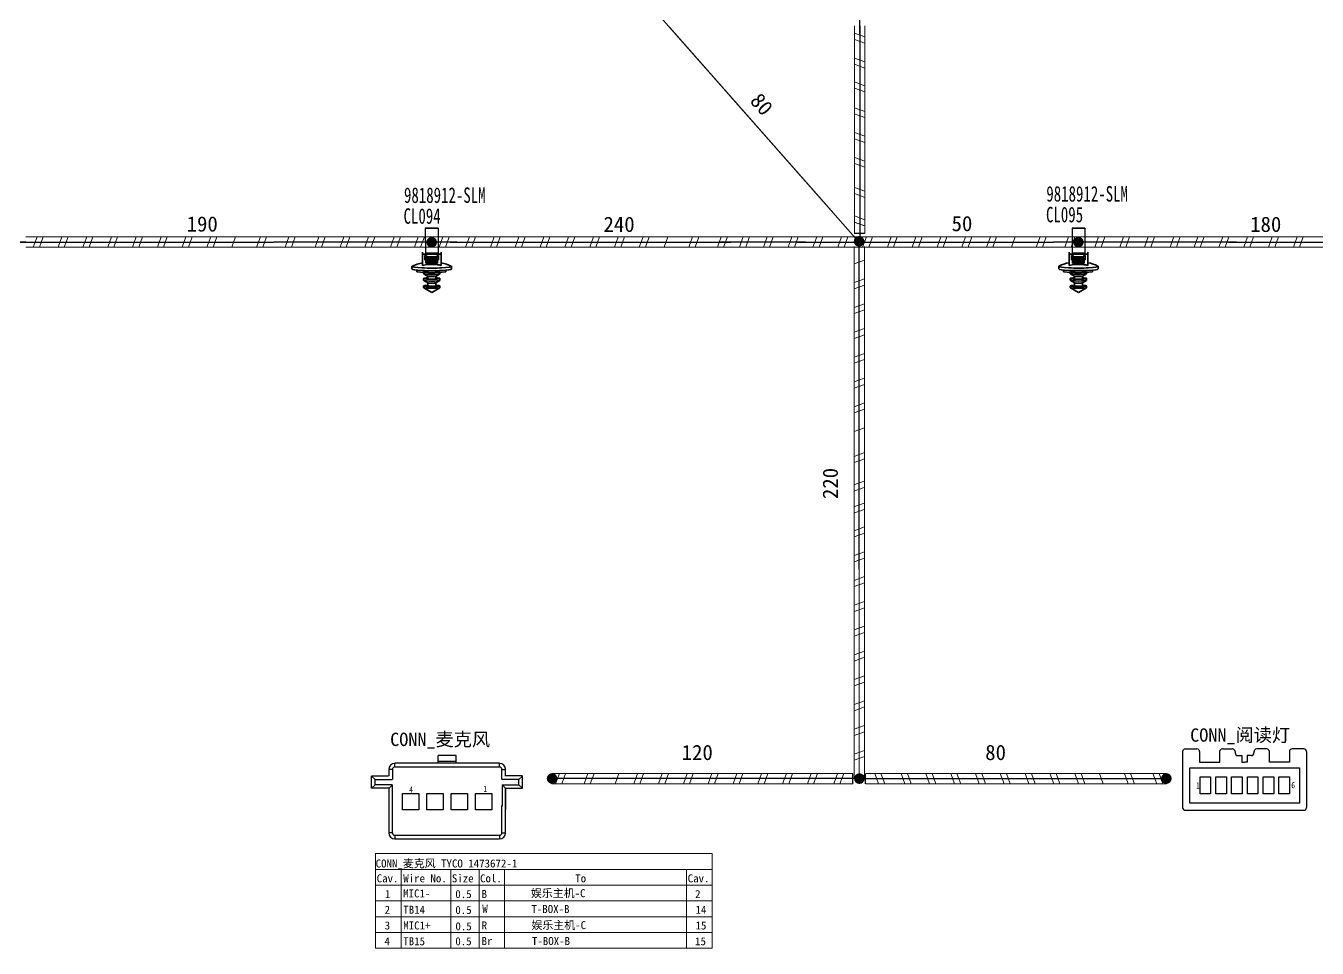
# Model space of a CAD drawing. Header units: millimetres. Extents: x 17 to 3784, y 12 to 1382.
# Drawn here: x 775.8 to 898.4, y 225.5 to 313 of the extents above; entities that cross this region are included whole.
import ezdxf

# ---------------------------------------------------------------- set-up
doc = ezdxf.new("R2010")
doc.units = ezdxf.units.MM
doc.layers.add('ENT', color=7, linetype='Continuous', lineweight=18)
doc.layers.add('粗实线层', color=7, linetype='Continuous', lineweight=35)
doc.styles.add('FangSong_GB2312_Style', font='simfang.ttf')
doc.styles.add('foton', font='', dxfattribs={"width": 0.7})
doc.styles.add('样式 2', font='', dxfattribs={"width": 0.75})
doc.styles.get('foton').set_extended_font_data('宋体')
doc.styles.get('样式 2').set_extended_font_data('宋体')

# ---------------------------------------------------------------- blocks, each defined once
blk = doc.blocks.new('*U98')
at = {"color": 7, "linetype": 'Continuous'}
for p, q in [((-0.77, 0.77), (0.77, 0.77)), ((-0.77, -0.77), (-0.77, 0.77)), ((0.77, 0.77), (0.77, -0.77)), ((0.77, -0.77), (-0.77, -0.77))]:
    blk.add_line(p, q, dxfattribs=at)
blk = doc.blocks.new('*U100')
at = {"color": 0, "linetype": 'ByBlock', "lineweight": -2, "transparency": 16777216}
for p in [(0, 0), (2.31, 0), (4.61, 0), (6.92, 0)]:
    blk.add_blockref('*U98', p, dxfattribs=at)
blk = doc.blocks.new('*U101')
blk.add_lwpolyline([(-0.5, 0.81), (0.5, 0.81), (0.5, -0.81), (-0.5, -0.81)], close=True)
blk = doc.blocks.new('*U102')
at = {"color": 0, "linetype": 'ByBlock', "lineweight": -2, "transparency": 16777216}
for p in [(0, 0), (1.5, 0), (2.99, 0), (4.49, 0), (5.98, 0), (7.48, 0)]:
    blk.add_blockref('*U101', p, dxfattribs=at)

msp = doc.modelspace()

# ---------------------------------------------------------------- hatches: boundary and pattern name
h = msp.add_hatch(color=0)
edge = h.paths.add_edge_path(flags=0)
edge.add_arc((814.34, 292.45), 0.507, -180, 180, ccw=False)
h = msp.add_hatch(color=0)
edge = h.paths.add_edge_path(flags=0)
edge.add_arc((854.89, 292.53), 0.507, -180, 180, ccw=False)
h = msp.add_hatch(color=0)
edge = h.paths.add_edge_path(flags=0)
edge.add_arc((875.7, 292.46), 0.507, -180, 180, ccw=False)
h = msp.add_hatch(color=0)
edge = h.paths.add_edge_path(flags=0)
edge.add_arc((825.76, 241.58), 0.507, 0, 360)
h = msp.add_hatch(color=0)
edge = h.paths.add_edge_path(flags=0)
edge.add_arc((854.92, 241.57), 0.507, 180, 540)
h = msp.add_hatch(color=0)
edge = h.paths.add_edge_path(flags=0)
edge.add_arc((884.05, 241.58), 0.507, -180, 180, ccw=False)

# ---------------------------------------------------------------- linework, layer by layer
at = {"color": 0}
for p, q in [((813.73, 293.8), (813.74, 291.41)), ((814.96, 293.8), (814.95, 291.41)), ((875.1, 293.8), (875.1, 291.41)), ((876.32, 293.8), (876.32, 291.41))]:
    msp.add_line(p, q, dxfattribs=at)
at = {"color": 0, "lineweight": 35, "ltscale": 0.137499}
for p, q in [((813.73, 293.8), (814.96, 293.8)), ((875.1, 293.8), (876.32, 293.8)), ((813.74, 291.41), (814.95, 291.41)), ((875.1, 291.41), (876.32, 291.41))]:
    msp.add_line(p, q, dxfattribs=at)
for p, q in [((854.44, 293.3), (855.42, 293.3)), ((885.59, 244.13), (885.59, 238.82)), ((885.84, 244.39), (886.95, 244.39)), ((887.2, 244.13), (887.2, 243.12)), ((889.11, 243.12), (889.11, 244.13)), ((889.36, 244.39), (890.31, 244.39)), ((890.57, 244.13), (890.57, 244.01)), ((892.36, 244.13), (892.36, 244.01)), ((893.57, 244.39), (892.62, 244.39)), ((893.82, 243.12), (893.82, 244.13)), ((895.73, 244.13), (895.73, 243.12)), ((897.09, 244.39), (895.98, 244.39)), ((897.35, 244.13), (897.35, 238.82)), ((887.2, 243.12), (889.11, 243.12)), ((890.83, 243.75), (891.2, 243.75)), ((891.2, 243.75), (891.2, 243.12)), ((891.2, 243.12), (891.45, 243.12)), ((891.73, 243.12), (891.48, 243.12)), ((892.1, 243.75), (891.73, 243.75)), ((891.73, 243.75), (891.73, 243.12)), ((895.73, 243.12), (893.82, 243.12)), ((808.64, 241.82), (810.24, 241.82)), ((808.99, 241.49), (810.59, 241.49)), ((810.26, 242.45), (810.26, 241.82)), ((810.61, 242.44), (810.61, 241.49)), ((822.61, 241.49), (821.01, 241.49)), ((822.95, 241.82), (821.36, 241.82)), ((825.75, 241.08), (825.75, 242.06)), ((854.3, 241.09), (854.3, 242.05)), ((855.51, 241.09), (855.51, 242.05)), ((884.06, 241.08), (884.06, 242.06)), ((810.61, 240.97), (810.28, 240.64)), ((885.84, 238.57), (897.09, 238.57))]:
    msp.add_line(p, q)
at = {"color": 0, "lineweight": 35, "ltscale": 0.021804}
for p, q in [((813.46, 291.32), (813.46, 291.51)), ((813.71, 290.96), (813.7, 290.77)), ((813.8, 290.96), (813.79, 290.77)), ((813.8, 290.67), (813.79, 290.48)), ((814.9, 290.96), (814.9, 290.77)), ((815.23, 291.32), (815.24, 291.51)), ((874.82, 291.32), (874.83, 291.52)), ((875.07, 290.96), (875.06, 290.77)), ((875.16, 290.96), (875.15, 290.77)), ((875.16, 290.68), (875.15, 290.48)), ((876.27, 290.96), (876.26, 290.77)), ((876.59, 291.32), (876.6, 291.52))]:
    msp.add_line(p, q, dxfattribs=at)
at = {"color": 0, "lineweight": 35, "ltscale": 0.199999}
for p, q in [((813.46, 291.32), (815.23, 291.32)), ((874.82, 291.32), (876.59, 291.32))]:
    msp.add_line(p, q, dxfattribs=at)
at = {"color": 0, "lineweight": 35, "ltscale": 0.120856}
for p, q in [((813.46, 291.32), (813.46, 290.25)), ((815.23, 291.32), (815.23, 290.25)), ((874.82, 291.32), (874.82, 290.25)), ((876.59, 291.32), (876.59, 290.25))]:
    msp.add_line(p, q, dxfattribs=at)
at = {"color": 0, "lineweight": 35, "ltscale": 0.047321}
for p, q in [((813.7, 290.77), (813.7, 291.19)), ((814.98, 290.77), (814.98, 291.19)), ((875.06, 290.77), (875.06, 291.19)), ((876.35, 290.77), (876.35, 291.19))]:
    msp.add_line(p, q, dxfattribs=at)
at = {"color": 0, "lineweight": 35, "ltscale": 0.014999}
for p, q in [((813.83, 291.19), (813.7, 291.19)), ((875.2, 291.19), (875.06, 291.19))]:
    msp.add_line(p, q, dxfattribs=at)
at = {"color": 0, "lineweight": 35, "ltscale": 0.010001}
for p, q in [((813.7, 290.77), (813.79, 290.77)), ((814.9, 290.77), (814.98, 290.77)), ((875.06, 290.77), (875.15, 290.77)), ((876.26, 290.77), (876.35, 290.77))]:
    msp.add_line(p, q, dxfattribs=at)
at = {"color": 0, "lineweight": 35, "ltscale": 0.025537}
for p, q in [((813.71, 290.96), (813.71, 291.19)), ((875.07, 290.96), (875.07, 291.19))]:
    msp.add_line(p, q, dxfattribs=at)
at = {"color": 0, "lineweight": 35, "ltscale": 0.01}
for p, q in [((813.71, 290.96), (813.8, 290.96)), ((875.07, 290.96), (875.16, 290.96))]:
    msp.add_line(p, q, dxfattribs=at)
at = {"color": 0, "lineweight": 35, "ltscale": 0.032373}
for p, q in [((813.79, 290.48), (813.79, 290.77)), ((813.8, 290.67), (813.8, 290.96)), ((875.15, 290.48), (875.15, 290.77)), ((875.16, 290.68), (875.16, 290.96))]:
    msp.add_line(p, q, dxfattribs=at)
at = {"color": 0, "lineweight": 35, "ltscale": 0.124999}
for p, q in [((814.9, 290.48), (813.79, 290.48)), ((876.26, 290.48), (875.15, 290.48))]:
    msp.add_line(p, q, dxfattribs=at)
at = {"color": 0, "lineweight": 35, "ltscale": 0.01149}
for p, q in [((813.9, 290.67), (813.8, 290.67)), ((875.26, 290.68), (875.16, 290.68))]:
    msp.add_line(p, q, dxfattribs=at)
at = {"color": 0, "lineweight": 35, "ltscale": 0.012451}
for p, q in [((813.83, 291.19), (813.83, 291.08)), ((813.9, 290.75), (813.9, 290.64)), ((814.78, 290.75), (814.78, 290.64)), ((814.85, 291.19), (814.85, 291.08)), ((875.2, 291.19), (875.2, 291.08)), ((875.26, 290.76), (875.26, 290.65)), ((876.15, 290.76), (876.15, 290.65)), ((876.21, 291.19), (876.21, 291.08))]:
    msp.add_line(p, q, dxfattribs=at)
at = {"color": 0, "lineweight": 35, "ltscale": 0.114999}
for p, q in [((814.85, 291.08), (813.83, 291.08)), ((876.21, 291.08), (875.2, 291.08))]:
    msp.add_line(p, q, dxfattribs=at)
at = {"color": 0, "lineweight": 35, "ltscale": 0.1}
for p, q in [((813.9, 290.95), (814.79, 290.95)), ((813.9, 290.56), (814.79, 290.56)), ((875.26, 290.96), (876.15, 290.96)), ((875.26, 290.56), (876.15, 290.56))]:
    msp.add_line(p, q, dxfattribs=at)
at = {"color": 0, "lineweight": 35, "ltscale": 0.000439834}
for p, q in [((813.9, 290.95), (813.9, 290.95)), ((875.26, 290.96), (875.26, 290.95))]:
    msp.add_line(p, q, dxfattribs=at)
at = {"color": 0, "lineweight": 35, "ltscale": 0.099999}
for p, q in [((813.9, 290.95), (814.79, 290.95)), ((813.9, 290.77), (814.79, 290.77)), ((875.26, 290.95), (876.15, 290.95)), ((875.26, 290.78), (876.15, 290.78))]:
    msp.add_line(p, q, dxfattribs=at)
at = {"color": 0, "lineweight": 35, "ltscale": 0.019922}
for p, q in [((813.9, 290.95), (813.9, 290.77)), ((814.79, 290.95), (814.79, 290.77)), ((875.26, 290.95), (875.26, 290.78)), ((876.15, 290.95), (876.15, 290.78))]:
    msp.add_line(p, q, dxfattribs=at)
at = {"color": 0, "lineweight": 35, "ltscale": 0.002181}
for p, q in [((813.9, 290.77), (813.9, 290.75)), ((814.79, 290.77), (814.78, 290.75)), ((875.26, 290.78), (875.26, 290.76)), ((876.15, 290.78), (876.15, 290.76))]:
    msp.add_line(p, q, dxfattribs=at)
at = {"color": 0, "lineweight": 35, "ltscale": 0.099998}
for p, q in [((813.9, 290.75), (814.78, 290.75)), ((813.9, 290.64), (814.78, 290.64)), ((875.26, 290.76), (876.15, 290.76)), ((875.26, 290.65), (876.15, 290.65))]:
    msp.add_line(p, q, dxfattribs=at)
at = {"color": 0, "lineweight": 35, "ltscale": 0.009468}
for p, q in [((813.9, 290.64), (813.9, 290.56)), ((875.26, 290.65), (875.26, 290.56))]:
    msp.add_line(p, q, dxfattribs=at)
at = {"color": 0, "lineweight": 35, "ltscale": 0.001513}
for p, q in [((814.78, 290.64), (814.79, 290.66)), ((876.15, 290.65), (876.15, 290.66))]:
    msp.add_line(p, q, dxfattribs=at)
at = {"color": 0, "lineweight": 35, "ltscale": 0.018183}
for p, q in [((814.79, 290.79), (814.79, 290.95)), ((876.15, 290.79), (876.15, 290.96))]:
    msp.add_line(p, q, dxfattribs=at)
at = {"color": 0, "lineweight": 35, "ltscale": 0.000439867}
for p, q in [((814.79, 290.95), (814.79, 290.95)), ((876.15, 290.96), (876.15, 290.95))]:
    msp.add_line(p, q, dxfattribs=at)
at = {"color": 0, "lineweight": 35, "ltscale": 0.002853}
for p, q in [((814.79, 290.82), (814.79, 290.79)), ((876.15, 290.82), (876.15, 290.79))]:
    msp.add_line(p, q, dxfattribs=at)
at = {"color": 0, "lineweight": 35, "ltscale": 0.023842}
for p, q in [((814.79, 290.6), (814.79, 290.81)), ((876.15, 290.6), (876.15, 290.81))]:
    msp.add_line(p, q, dxfattribs=at)
at = {"color": 0, "lineweight": 35, "ltscale": 0.012045}
for p, q in [((814.9, 290.67), (814.79, 290.67)), ((876.26, 290.68), (876.15, 290.68))]:
    msp.add_line(p, q, dxfattribs=at)
at = {"color": 0, "lineweight": 35, "ltscale": 0.010273}
for p, q in [((814.79, 290.65), (814.79, 290.56)), ((876.15, 290.65), (876.15, 290.56))]:
    msp.add_line(p, q, dxfattribs=at)
at = {"color": 0, "lineweight": 35, "ltscale": 0.004356}
for p, q in [((814.79, 290.56), (814.79, 290.6)), ((876.15, 290.56), (876.15, 290.6))]:
    msp.add_line(p, q, dxfattribs=at)
at = {"color": 0, "lineweight": 35, "ltscale": 0.012463}
for p, q in [((814.86, 291.19), (814.85, 291.08)), ((876.22, 291.19), (876.21, 291.08))]:
    msp.add_line(p, q, dxfattribs=at)
at = {"color": 0, "lineweight": 35, "ltscale": 0.015}
for p, q in [((814.98, 291.19), (814.85, 291.19)), ((876.35, 291.19), (876.21, 291.19))]:
    msp.add_line(p, q, dxfattribs=at)
at = {"color": 0, "lineweight": 35, "ltscale": 0.009064}
for p, q in [((814.9, 290.96), (814.98, 290.96)), ((876.27, 290.96), (876.35, 290.96))]:
    msp.add_line(p, q, dxfattribs=at)
at = {"color": 0, "lineweight": 35, "ltscale": 0.032379}
for p, q in [((814.9, 290.48), (814.9, 290.77)), ((876.26, 290.48), (876.26, 290.77))]:
    msp.add_line(p, q, dxfattribs=at)
at = {"color": 0, "lineweight": 35, "ltscale": 0.113794}
for p, q in [((815.24, 290.5), (815.24, 291.51)), ((876.6, 290.51), (876.6, 291.52))]:
    msp.add_line(p, q, dxfattribs=at)
at = {"color": 0, "lineweight": 35, "ltscale": 0.027679}
for p, q in [((812.46, 290.16), (812.46, 289.91)), ((816.23, 290.16), (816.23, 289.91)), ((873.83, 290.16), (873.83, 289.92)), ((877.59, 290.16), (877.59, 289.92))]:
    msp.add_line(p, q, dxfattribs=at)
at = {"color": 0, "lineweight": 35, "ltscale": 0.01853}
for p, q in [((813.57, 289.45), (813.57, 289.62)), ((874.93, 289.46), (874.93, 289.62))]:
    msp.add_line(p, q, dxfattribs=at)
at = {"color": 0, "lineweight": 35, "ltscale": 0.051177}
for p, q in [((813.97, 289.21), (813.58, 289.44)), ((875.33, 289.22), (874.94, 289.45))]:
    msp.add_line(p, q, dxfattribs=at)
at = {"color": 0, "lineweight": 35, "ltscale": 0.02207}
for p, q in [((813.97, 289.56), (813.97, 289.75)), ((814.73, 289.56), (814.73, 289.75)), ((875.33, 289.56), (875.33, 289.76)), ((876.09, 289.56), (876.09, 289.76))]:
    msp.add_line(p, q, dxfattribs=at)
at = {"color": 0, "lineweight": 35, "ltscale": 0.029858}
for p, q in [((813.97, 288.95), (813.97, 289.21)), ((814.73, 288.95), (814.73, 289.21)), ((875.33, 288.95), (875.33, 289.22)), ((876.09, 288.95), (876.09, 289.22))]:
    msp.add_line(p, q, dxfattribs=at)
at = {"color": 0, "lineweight": 35, "ltscale": 0.051178}
for p, q in [((814.72, 289.21), (815.11, 289.44)), ((876.09, 289.22), (876.48, 289.45))]:
    msp.add_line(p, q, dxfattribs=at)
at = {"color": 0, "lineweight": 35, "ltscale": 0.018536}
for p, q in [((815.12, 289.45), (815.12, 289.62)), ((876.48, 289.46), (876.48, 289.62))]:
    msp.add_line(p, q, dxfattribs=at)
at = {"color": 0, "lineweight": 35, "ltscale": 0.019769}
for p, q in [((813.57, 288.83), (813.57, 289.01)), ((815.12, 288.83), (815.12, 289.01)), ((874.93, 288.84), (874.93, 289.01)), ((876.48, 288.84), (876.48, 289.01))]:
    msp.add_line(p, q, dxfattribs=at)
at = {"color": 0, "lineweight": 35, "ltscale": 0.017883}
for p, q in [((813.57, 288.15), (813.57, 288.31)), ((815.12, 288.15), (815.12, 288.31)), ((874.93, 288.15), (874.93, 288.31)), ((876.48, 288.15), (876.48, 288.31))]:
    msp.add_line(p, q, dxfattribs=at)
at = {"color": 0, "lineweight": 35, "ltscale": 0.051179}
for p, q in [((813.97, 288.59), (813.58, 288.82)), ((814.72, 288.59), (815.11, 288.82)), ((875.33, 288.6), (874.94, 288.83)), ((876.09, 288.6), (876.48, 288.83))]:
    msp.add_line(p, q, dxfattribs=at)
at = {"color": 0, "lineweight": 35, "ltscale": 0.100609}
for p, q in [((814.35, 287.69), (813.58, 288.14)), ((875.71, 287.69), (874.94, 288.14))]:
    msp.add_line(p, q, dxfattribs=at)
at = {"color": 0, "lineweight": 35, "ltscale": 0.032245}
for p, q in [((813.97, 288.31), (813.97, 288.59)), ((814.73, 288.31), (814.73, 288.59)), ((875.33, 288.31), (875.33, 288.6)), ((876.09, 288.31), (876.09, 288.6))]:
    msp.add_line(p, q, dxfattribs=at)
at = {"color": 0, "lineweight": 35, "ltscale": 0.10061}
for p, q in [((814.35, 287.69), (815.11, 288.14)), ((875.71, 287.69), (876.48, 288.14))]:
    msp.add_line(p, q, dxfattribs=at)
at = {"color": 7, "linetype": 'Continuous'}
for p, q in [((810.84, 242.67), (810.84, 243.02)), ((820.77, 243.02), (810.84, 243.02)), ((820.77, 242.67), (810.84, 242.67)), ((814.94, 243.02), (814.94, 243.77)), ((816.67, 243.77), (814.94, 243.77)), ((816.67, 243.19), (814.94, 243.19)), ((816.67, 243.02), (816.67, 243.77)), ((820.77, 242.67), (820.77, 243.02)), ((808.64, 241.81), (808.97, 241.47)), ((808.64, 240.65), (808.64, 241.81)), ((808.97, 240.98), (808.97, 241.47)), ((810.6, 242.44), (810.26, 242.44)), ((821, 242.44), (821.35, 242.44)), ((821, 241.49), (821, 242.44)), ((821.35, 241.81), (821.35, 242.44)), ((822.96, 241.81), (822.62, 241.47)), ((822.62, 240.98), (822.62, 241.47)), ((822.96, 240.65), (822.96, 241.81)), ((808.64, 240.65), (808.97, 240.98)), ((810.26, 240.65), (808.64, 240.65)), ((810.59, 240.98), (808.97, 240.98)), ((810.26, 240.64), (810.26, 236.43)), ((810.6, 240.99), (810.6, 236.43)), ((821.01, 240.98), (822.62, 240.98)), ((821.01, 240.98), (821.01, 238.96)), ((821.34, 240.65), (821.01, 240.98)), ((821.34, 240.65), (822.96, 240.65)), ((821.34, 240.65), (821.34, 238.63)), ((821.35, 236.43), (821.35, 240.65)), ((822.96, 240.65), (822.62, 240.98)), ((821, 236.43), (821, 239.03)), ((810.6, 236.43), (810.26, 236.43)), ((810.84, 236.2), (810.84, 235.86)), ((810.84, 236.2), (820.77, 236.2)), ((810.84, 235.86), (820.77, 235.86)), ((820.77, 236.2), (820.77, 235.86)), ((821, 236.43), (821.35, 236.43))]:
    msp.add_line(p, q, dxfattribs=at)
at = {"color": 7, "linetype": 'Continuous', "lineweight": 25}
for points in [[(854.97, 312.23), (854.97, 336.52)], [(854.96, 312.98), (854.96, 292.6)], [(849.81, 292.47), (841.63, 292.47)], [(854.9, 261.43), (854.9, 292.84)], [(855.06, 241.57), (825.77, 241.57)], [(854.74, 241.57), (884.04, 241.57)]]:
    msp.add_lwpolyline(points, dxfattribs=at)
at = {"color": 1, "linetype": 'Continuous', "lineweight": 25}
msp.add_lwpolyline([(854.78, 292.59), (835.39, 314.56)], dxfattribs=at)
at = {"color": 1, "linetype": 'Continuous', "lineweight": 13}
msp.add_lwpolyline([(836.93, 312.81), (852.49, 295.19)], dxfattribs=at)
at = {"color": 7, "linetype": 'Continuous', "lineweight": 0}
for points in [[(854.47, 310.62), (854.47, 312.98)], [(855.45, 312.98), (855.45, 310.62)], [(855.45, 311.92), (854.47, 312.27)], [(855.45, 311.33), (854.47, 311.68)], [(854.47, 308.27), (854.47, 310.62)], [(855.45, 310.62), (855.45, 308.27)], [(855.45, 309.56), (854.47, 309.92)], [(855.45, 308.97), (854.47, 309.33)], [(855.43, 307.3), (854.45, 307.65)], [(854.47, 305.91), (854.47, 308.27)], [(855.45, 308.27), (855.45, 305.91)], [(855.43, 306.71), (854.45, 307.06)], [(854.47, 303.56), (854.47, 305.91)], [(855.45, 304.85), (854.47, 305.21)], [(855.45, 305.91), (855.45, 303.56)], [(855.45, 304.27), (854.47, 304.62)], [(854.47, 301.2), (854.47, 303.56)], [(855.45, 302.5), (854.47, 302.85)], [(855.45, 303.56), (855.45, 301.2)], [(855.45, 301.91), (854.47, 302.26)], [(854.47, 297.84), (854.47, 301.2)], [(855.45, 300.15), (854.47, 300.5)], [(855.45, 301.2), (855.45, 297.76)], [(855.45, 299.56), (854.47, 299.91)], [(854.47, 295.64), (854.47, 298)], [(855.45, 298), (855.45, 295.64)], [(855.44, 297.29), (854.46, 297.64)], [(855.44, 296.7), (854.46, 297.06)], [(854.47, 293.29), (854.47, 295.64)], [(855.45, 295.64), (855.45, 293.29)], [(854.44, 294.36), (855.42, 294.01)], [(854.47, 294.94), (855.45, 294.58)], [(854.47, 294.35), (855.45, 293.99)], [(845.1, 292.96), (847.45, 292.96)], [(845.81, 291.98), (846.16, 292.96)], [(846.39, 291.98), (846.75, 292.96)], [(847.45, 292.96), (849.81, 292.96)], [(848.16, 291.98), (848.51, 292.96)], [(848.75, 291.98), (849.1, 292.96)], [(849.81, 292.95), (852.16, 292.96)], [(850.87, 292.96), (850.51, 291.98)], [(851.46, 292.96), (851.1, 291.98)], [(852.16, 292.95), (854.52, 292.96)], [(853.22, 292.96), (852.87, 291.98)], [(853.81, 292.96), (853.46, 291.98)], [(854.52, 292.95), (856.87, 292.96)], [(855.58, 292.96), (855.22, 291.98)], [(856.16, 292.96), (855.81, 291.98)], [(856.87, 292.95), (859.22, 292.96)], [(857.93, 292.96), (857.58, 291.98)], [(858.52, 292.96), (858.17, 291.98)], [(859.22, 292.95), (861.58, 292.96)], [(860.28, 292.96), (859.93, 291.98)], [(860.87, 292.96), (860.52, 291.98)], [(847.45, 291.98), (845.1, 291.98)], [(849.81, 291.98), (847.45, 291.98)], [(852.16, 291.98), (849.81, 291.98)], [(854.52, 291.98), (852.16, 291.98)], [(854.41, 292.04), (854.41, 289.68)], [(856.87, 291.98), (854.52, 291.98)], [(855.39, 289.68), (855.39, 292.04)], [(859.22, 291.98), (856.87, 291.98)], [(861.58, 291.98), (859.22, 291.98)], [(854.41, 290.39), (855.39, 290.74)], [(854.41, 289.68), (854.41, 287.33)], [(855.39, 287.33), (855.39, 289.68)], [(854.41, 288.62), (855.39, 288.98)], [(854.41, 288.03), (855.39, 288.39)], [(854.41, 287.33), (854.41, 284.97)], [(855.39, 284.97), (855.39, 287.33)], [(854.41, 286.27), (855.39, 286.62)], [(854.41, 285.68), (855.39, 286.03)], [(854.41, 284.97), (854.41, 282.62)], [(855.39, 282.62), (855.39, 284.97)], [(854.41, 283.91), (855.39, 284.27)], [(854.41, 283.33), (855.39, 283.68)], [(854.41, 282.62), (854.41, 280.26)], [(854.41, 281.56), (855.39, 281.91)], [(855.39, 280.26), (855.39, 282.62)], [(854.41, 280.97), (855.39, 281.32)], [(854.41, 280.26), (854.41, 277.91)], [(854.41, 279.21), (855.39, 279.56)], [(855.39, 277.91), (855.39, 280.26)], [(854.41, 278.62), (855.39, 278.97)], [(854.41, 277.91), (854.41, 275.56)], [(854.41, 276.85), (855.39, 277.2)], [(855.39, 275.56), (855.39, 277.91)], [(854.41, 276.26), (855.39, 276.62)], [(854.41, 275.56), (854.41, 273.2)], [(854.41, 274.5), (855.39, 274.85)], [(855.39, 273.2), (855.39, 275.56)], [(854.41, 273.2), (854.41, 270.85)], [(854.41, 272.14), (855.39, 272.5)], [(855.39, 270.85), (855.39, 273.2)], [(854.41, 271.55), (855.39, 271.91)], [(854.41, 270.85), (854.41, 268.49)], [(855.39, 268.49), (855.39, 270.85)], [(855.38, 269.79), (854.4, 269.43)], [(855.38, 269.2), (854.4, 268.85)], [(854.41, 268.5), (854.41, 266.14)], [(855.39, 266.14), (855.39, 268.5)], [(855.37, 267.7), (854.39, 267.35)], [(855.37, 267.11), (854.39, 266.76)], [(854.41, 266.14), (854.41, 263.79)], [(855.39, 263.79), (855.39, 266.14)], [(855.39, 265.44), (854.41, 265.08)], [(855.39, 264.85), (854.41, 264.49)], [(854.41, 263.79), (854.41, 261.43)], [(855.39, 261.43), (855.39, 263.79)], [(855.39, 263.08), (854.41, 262.73)], [(855.39, 262.49), (854.41, 262.14)], [(854.41, 261.43), (854.41, 259.08)], [(855.39, 259.08), (855.39, 261.43)], [(854.41, 260.37), (855.39, 260.73)], [(854.41, 259.79), (855.39, 260.14)], [(854.41, 259.08), (854.41, 256.73)], [(855.39, 256.73), (855.39, 259.08)], [(854.41, 258.02), (855.39, 258.37)], [(854.41, 257.43), (855.39, 257.78)], [(854.41, 256.73), (854.41, 254.37)], [(855.39, 254.37), (855.39, 256.73)], [(854.41, 255.67), (855.39, 256.02)], [(854.41, 255.08), (855.39, 255.43)], [(854.41, 254.37), (854.41, 252.02)], [(854.41, 253.31), (855.39, 253.66)], [(855.39, 252.02), (855.39, 254.37)], [(854.41, 252.72), (855.39, 253.08)], [(854.41, 252.02), (854.41, 249.66)], [(854.41, 250.96), (855.39, 251.31)], [(855.39, 249.66), (855.39, 252.02)], [(854.41, 250.37), (855.39, 250.72)], [(854.41, 249.66), (854.41, 247.31)], [(854.41, 248.6), (855.39, 248.96)], [(855.39, 247.31), (855.39, 249.66)], [(854.41, 248.01), (855.39, 248.37)], [(854.41, 247.31), (854.41, 244.95)], [(854.41, 246.25), (855.39, 246.6)], [(855.39, 244.95), (855.39, 247.31)], [(854.41, 245.66), (855.39, 246.01)], [(854.41, 244.95), (854.41, 242.6)], [(854.41, 243.89), (855.39, 244.25)], [(855.39, 242.6), (855.39, 244.95)], [(854.41, 243.31), (855.39, 243.66)], [(825.74, 242.06), (828.1, 242.06)], [(826.45, 242.05), (826.09, 241.07)], [(827.04, 242.05), (826.68, 241.07)], [(828.1, 242.06), (830.45, 242.06)], [(828.8, 241.08), (829.15, 242.06)], [(829.39, 241.08), (829.74, 242.06)], [(830.45, 242.06), (832.8, 242.06)], [(831.74, 241.08), (832.1, 242.06)], [(832.8, 242.06), (835.16, 242.06)], [(833.51, 241.08), (833.86, 242.06)], [(834.1, 241.08), (834.45, 242.06)], [(835.16, 242.06), (837.51, 242.06)], [(835.86, 241.08), (836.22, 242.06)], [(836.45, 241.08), (836.81, 242.06)], [(837.51, 242.06), (839.87, 242.06)], [(838.22, 241.08), (838.57, 242.06)], [(838.81, 241.08), (839.16, 242.06)], [(839.87, 242.06), (842.22, 242.06)], [(840.57, 241.08), (840.93, 242.06)], [(841.16, 241.08), (841.52, 242.06)], [(842.22, 242.06), (844.58, 242.06)], [(842.93, 241.08), (843.28, 242.06)], [(843.52, 241.08), (843.87, 242.06)], [(844.58, 242.06), (846.93, 242.06)], [(845.28, 241.08), (845.64, 242.06)], [(845.87, 241.08), (846.22, 242.06)], [(846.93, 242.06), (849.28, 242.06)], [(847.64, 241.08), (847.99, 242.06)], [(848.22, 241.08), (848.58, 242.06)], [(849.28, 242.06), (851.64, 242.06)], [(849.99, 241.08), (850.34, 242.06)], [(850.58, 241.08), (850.93, 242.06)], [(851.5, 242.06), (854.14, 242.06)], [(852.84, 242.06), (852.49, 241.08)], [(853.43, 242.06), (853.08, 241.08)], [(854.14, 242.06), (854.29, 242.06)], [(854.41, 242.6), (854.41, 241.53)], [(854.41, 241.54), (855.39, 241.89)], [(855.39, 241.64), (855.39, 242.6)], [(855.67, 242.06), (855.52, 242.06)], [(858.31, 242.06), (855.67, 242.06)], [(856.38, 242.06), (856.73, 241.08)], [(856.96, 242.06), (857.32, 241.08)], [(860.53, 242.06), (858.17, 242.06)], [(859.23, 241.08), (858.88, 242.06)], [(859.82, 241.08), (859.47, 242.06)], [(862.88, 242.06), (860.53, 242.06)], [(861.58, 241.08), (861.23, 242.06)], [(862.17, 241.08), (861.82, 242.06)], [(865.23, 242.06), (862.88, 242.06)], [(863.94, 241.08), (863.59, 242.06)], [(864.53, 241.08), (864.17, 242.06)], [(867.59, 242.06), (865.23, 242.06)], [(866.29, 241.08), (865.94, 242.06)], [(866.88, 241.08), (866.53, 242.06)], [(869.94, 242.06), (867.59, 242.06)], [(868.65, 241.08), (868.29, 242.06)], [(869.24, 241.08), (868.88, 242.06)], [(872.3, 242.06), (869.94, 242.06)], [(871, 241.08), (870.65, 242.06)], [(871.59, 241.08), (871.24, 242.06)], [(874.65, 242.06), (872.3, 242.06)], [(873.36, 241.08), (873, 242.06)], [(873.94, 241.08), (873.59, 242.06)], [(877.01, 242.06), (874.65, 242.06)], [(875.71, 241.08), (875.36, 242.06)], [(876.3, 241.08), (875.95, 242.06)], [(879.36, 242.06), (877.01, 242.06)], [(878.06, 241.08), (877.71, 242.06)], [(881.71, 242.06), (879.36, 242.06)], [(880.42, 241.08), (880.07, 242.06)], [(881.01, 241.08), (880.66, 242.06)], [(884.07, 242.06), (881.71, 242.06)], [(882.77, 242.05), (883.13, 241.07)], [(883.36, 242.05), (883.72, 241.07)], [(828.1, 241.08), (825.74, 241.08)], [(830.45, 241.08), (828.1, 241.08)], [(832.8, 241.08), (830.45, 241.08)], [(835.16, 241.08), (832.8, 241.08)], [(837.51, 241.08), (835.16, 241.08)], [(839.87, 241.08), (837.51, 241.08)], [(842.22, 241.08), (839.87, 241.08)], [(844.58, 241.08), (842.22, 241.08)], [(846.93, 241.08), (844.58, 241.08)], [(849.28, 241.08), (846.93, 241.08)], [(851.64, 241.08), (849.28, 241.08)], [(854.14, 241.08), (851.24, 241.08)], [(854.29, 241.08), (854.14, 241.08)], [(855.52, 241.08), (855.67, 241.08)], [(855.67, 241.08), (858.57, 241.08)], [(858.17, 241.08), (860.53, 241.08)], [(860.53, 241.08), (862.88, 241.08)], [(862.88, 241.08), (865.23, 241.08)], [(865.23, 241.08), (867.59, 241.08)], [(867.59, 241.08), (869.94, 241.08)], [(869.94, 241.08), (872.3, 241.08)], [(872.3, 241.08), (874.65, 241.08)], [(874.65, 241.08), (877.01, 241.08)], [(877.01, 241.08), (879.36, 241.08)], [(879.36, 241.08), (881.71, 241.08)], [(881.71, 241.08), (884.07, 241.08)]]:
    msp.add_lwpolyline(points, dxfattribs=at)
at = {"color": 7, "linetype": 'Continuous', "lineweight": 13}
for points in [[(854.96, 312.97), (854.96, 292.6)], [(849.81, 292.47), (842.71, 292.47)], [(854.9, 241.57), (854.9, 292.84)], [(828.1, 241.57), (851.61, 241.57)], [(881.71, 241.57), (858.2, 241.57)], [(809.02, 234.47), (840.96, 234.47)], [(809.02, 234.47), (809.02, 225.49)], [(840.96, 234.47), (840.96, 225.49)], [(809.02, 232.94), (840.96, 232.94)], [(811.45, 232.94), (811.45, 225.49)], [(816.16, 232.94), (816.16, 225.49)], [(818.83, 232.94), (818.83, 225.49)], [(821.26, 232.94), (821.26, 225.49)], [(838.53, 232.94), (838.53, 225.49)], [(809.02, 231.45), (840.96, 231.45)], [(809.02, 229.96), (840.96, 229.96)], [(809.02, 228.47), (840.96, 228.47)], [(809.02, 226.98), (840.96, 226.98)], [(809.02, 225.49), (840.96, 225.49)]]:
    msp.add_lwpolyline(points, dxfattribs=at)
at = {"color": 0, "linetype": 'Continuous', "lineweight": 0}
for points in [[(775.83, 292.95), (778.18, 292.95)], [(776.89, 292.95), (776.53, 291.97)], [(777.48, 292.95), (777.12, 291.97)], [(778.18, 292.95), (780.54, 292.95)], [(779.24, 292.95), (778.89, 291.97)], [(779.83, 292.95), (779.48, 291.97)], [(780.54, 292.95), (782.89, 292.95)], [(781.6, 292.95), (781.24, 291.97)], [(782.18, 292.95), (781.83, 291.97)], [(782.89, 292.95), (785.25, 292.95)], [(783.95, 292.95), (783.6, 291.97)], [(784.54, 292.95), (784.19, 291.97)], [(785.25, 292.95), (787.6, 292.95)], [(786.3, 292.95), (785.95, 291.97)], [(786.89, 292.95), (786.54, 291.97)], [(787.6, 292.95), (789.95, 292.95)], [(788.66, 292.95), (788.31, 291.97)], [(789.25, 292.95), (788.89, 291.97)], [(789.95, 292.95), (792.31, 292.95)], [(791.01, 292.95), (790.66, 291.97)], [(791.6, 292.95), (791.25, 291.97)], [(792.31, 292.95), (794.66, 292.95)], [(793.37, 292.95), (793.01, 291.97)], [(793.96, 292.95), (793.6, 291.97)], [(794.66, 292.95), (797.02, 292.95)], [(795.72, 292.95), (795.37, 291.97)], [(797.02, 292.95), (799.37, 292.95)], [(798.08, 292.95), (797.72, 291.97)], [(798.67, 292.95), (798.31, 291.97)], [(799.37, 292.95), (801.73, 292.95)], [(800.43, 291.99), (800.78, 292.97)], [(801.02, 291.99), (801.37, 292.97)], [(801.57, 292.95), (804.93, 292.95)], [(803.29, 291.97), (803.64, 292.95)], [(803.87, 291.97), (804.23, 292.95)], [(804.93, 292.95), (807.29, 292.95)], [(805.64, 291.97), (805.99, 292.95)], [(806.23, 291.97), (806.58, 292.95)], [(807.29, 292.95), (809.64, 292.95)], [(807.99, 291.97), (808.35, 292.95)], [(808.58, 291.97), (808.94, 292.95)], [(809.64, 292.95), (812, 292.95)], [(810.44, 291.99), (810.79, 292.97)], [(811.02, 291.99), (811.38, 292.97)], [(812, 292.95), (814.35, 292.95)], [(812.7, 291.97), (813.06, 292.95)], [(813.29, 291.97), (813.64, 292.95)], [(814.35, 292.95), (817.25, 292.95)], [(815.06, 291.97), (815.41, 292.95)], [(815.65, 291.97), (816, 292.95)], [(816.85, 292.95), (819.21, 292.95)], [(817.91, 292.95), (817.56, 291.97)], [(818.5, 292.95), (818.15, 291.97)], [(819.21, 292.95), (821.56, 292.95)], [(820.27, 292.95), (819.91, 291.97)], [(820.85, 292.95), (820.5, 291.97)], [(821.56, 292.95), (823.91, 292.95)], [(822.62, 292.95), (822.27, 291.97)], [(823.21, 292.95), (822.86, 291.97)], [(823.91, 292.95), (826.27, 292.95)], [(824.97, 292.95), (824.62, 291.97)], [(825.56, 292.95), (825.21, 291.97)], [(826.27, 292.95), (828.62, 292.95)], [(827.33, 292.95), (826.98, 291.97)], [(827.92, 292.95), (827.56, 291.97)], [(828.62, 292.95), (830.98, 292.95)], [(829.68, 292.95), (829.33, 291.97)], [(830.27, 292.95), (829.92, 291.97)], [(830.98, 292.95), (833.33, 292.95)], [(832.04, 292.95), (831.68, 291.97)], [(832.63, 292.95), (832.27, 291.97)], [(833.33, 292.95), (835.69, 292.95)], [(834.39, 292.95), (834.04, 291.97)], [(834.98, 292.95), (834.63, 291.97)], [(835.69, 292.95), (838.04, 292.95)], [(836.75, 292.95), (836.39, 291.97)], [(838.04, 292.95), (840.4, 292.95)], [(839.1, 292.95), (838.75, 291.97)], [(839.69, 292.95), (839.34, 291.97)], [(840.4, 292.95), (842.75, 292.95)], [(841.46, 291.98), (841.81, 292.97)], [(842.04, 291.98), (842.4, 292.97)], [(842.74, 292.96), (845.1, 292.96)], [(843.54, 291.99), (843.89, 292.98)], [(844.13, 291.99), (844.48, 292.98)], [(861.58, 292.95), (863.93, 292.96)], [(862.64, 292.96), (862.29, 291.98)], [(863.23, 292.96), (862.87, 291.98)], [(863.93, 292.95), (866.29, 292.96)], [(864.99, 292.96), (864.64, 291.98)], [(865.58, 292.96), (865.23, 291.98)], [(866.29, 292.95), (868.64, 292.96)], [(867.35, 292.96), (866.99, 291.98)], [(867.94, 292.96), (867.58, 291.98)], [(868.64, 292.95), (871, 292.96)], [(869.7, 292.96), (869.35, 291.98)], [(871, 292.95), (873.35, 292.96)], [(872.06, 292.96), (871.7, 291.98)], [(872.64, 292.96), (872.29, 291.98)], [(873.35, 292.96), (875.7, 292.96)], [(874.41, 291.99), (874.76, 292.97)], [(875, 291.99), (875.35, 292.97)], [(875.55, 292.96), (878.91, 292.96)], [(877.26, 291.98), (877.62, 292.96)], [(877.85, 291.98), (878.21, 292.96)], [(878.91, 292.96), (881.27, 292.96)], [(879.62, 291.98), (879.97, 292.96)], [(880.21, 291.98), (880.56, 292.96)], [(881.27, 292.96), (883.62, 292.96)], [(881.97, 291.98), (882.33, 292.96)], [(882.56, 291.98), (882.92, 292.96)], [(883.62, 292.96), (885.98, 292.96)], [(884.42, 291.99), (884.77, 292.98)], [(885, 291.99), (885.36, 292.98)], [(885.98, 292.96), (888.33, 292.96)], [(886.68, 291.98), (887.04, 292.96)], [(887.27, 291.98), (887.62, 292.96)], [(888.33, 292.96), (890.68, 292.96)], [(889.04, 291.98), (889.39, 292.96)], [(889.63, 291.98), (889.98, 292.96)], [(890.69, 292.95), (893.04, 292.95)], [(891.75, 292.95), (891.39, 291.97)], [(892.33, 292.95), (891.98, 291.97)], [(893.04, 292.95), (895.39, 292.95)], [(894.1, 292.95), (893.75, 291.97)], [(894.69, 292.95), (894.34, 291.97)], [(895.39, 292.95), (897.75, 292.95)], [(896.45, 292.95), (896.1, 291.97)], [(897.04, 292.95), (896.69, 291.97)], [(897.75, 292.95), (900.1, 292.95)], [(778.18, 291.97), (775.83, 291.97)], [(780.54, 291.97), (778.18, 291.97)], [(782.89, 291.97), (780.54, 291.97)], [(785.25, 291.97), (782.89, 291.97)], [(787.6, 291.97), (785.25, 291.97)], [(789.95, 291.97), (787.6, 291.97)], [(792.31, 291.97), (789.95, 291.97)], [(794.66, 291.97), (792.31, 291.97)], [(797.02, 291.97), (794.66, 291.97)], [(799.37, 291.97), (797.02, 291.97)], [(801.73, 291.97), (799.37, 291.97)], [(804.93, 291.97), (801.49, 291.97)], [(807.29, 291.97), (804.93, 291.97)], [(809.64, 291.97), (807.29, 291.97)], [(812, 291.97), (809.64, 291.97)], [(814.35, 291.97), (812, 291.97)], [(816.99, 291.97), (814.35, 291.97)], [(819.21, 291.97), (816.85, 291.97)], [(821.56, 291.97), (819.21, 291.97)], [(823.91, 291.97), (821.56, 291.97)], [(826.27, 291.97), (823.91, 291.97)], [(828.62, 291.97), (826.27, 291.97)], [(830.98, 291.97), (828.62, 291.97)], [(833.33, 291.97), (830.98, 291.97)], [(835.69, 291.97), (833.33, 291.97)], [(838.04, 291.97), (835.69, 291.97)], [(840.4, 291.97), (838.04, 291.97)], [(842.75, 291.97), (840.4, 291.97)], [(845.1, 291.98), (842.74, 291.98)], [(863.93, 291.98), (861.58, 291.98)], [(866.29, 291.98), (863.93, 291.98)], [(868.64, 291.98), (866.29, 291.98)], [(871, 291.98), (868.64, 291.98)], [(873.35, 291.98), (871, 291.98)], [(875.7, 291.98), (873.35, 291.98)], [(878.91, 291.98), (875.47, 291.98)], [(881.27, 291.98), (878.91, 291.98)], [(883.62, 291.98), (881.27, 291.98)], [(885.98, 291.98), (883.62, 291.98)], [(888.33, 291.98), (885.98, 291.98)], [(890.68, 291.98), (888.33, 291.98)], [(893.04, 291.97), (890.69, 291.97)], [(895.39, 291.97), (893.04, 291.97)], [(897.75, 291.97), (895.39, 291.97)], [(900.1, 291.97), (897.75, 291.97)]]:
    msp.add_lwpolyline(points, dxfattribs=at)
at = {"color": 0, "linetype": 'Continuous', "lineweight": 25}
for points in [[(775.83, 292.47), (758.49, 292.47)], [(775.08, 292.46), (799.37, 292.46)], [(816.71, 292.46), (799.37, 292.46)], [(816.1, 292.46), (842.72, 292.46)], [(849.05, 292.47), (873.35, 292.47)], [(890.69, 292.47), (873.35, 292.47)], [(889.93, 292.46), (914.23, 292.46)]]:
    msp.add_lwpolyline(points, dxfattribs=at)
at = {"color": 0, "linetype": 'Continuous', "lineweight": 13}
for points in [[(799.37, 292.46), (775.86, 292.46)], [(816.7, 292.46), (799.37, 292.46)], [(840.4, 292.46), (816.88, 292.46)], [(873.35, 292.47), (849.84, 292.47)], [(890.68, 292.47), (873.35, 292.47)], [(914.23, 292.46), (890.72, 292.46)]]:
    msp.add_lwpolyline(points, dxfattribs=at)
at = {"color": 0, "lineweight": 35}
for points in [[(815.23, 290.5), (815.23, 290.5), (815.23, 290.5), (815.23, 290.5), (815.23, 290.25)], [(876.6, 290.51), (876.6, 290.51), (876.6, 290.51), (876.6, 290.5), (876.59, 290.25)]]:
    msp.add_lwpolyline(points, dxfattribs=at)
msp.add_lwpolyline([(886.27, 242.59), (896.69, 242.59), (896.69, 239.25), (886.27, 239.25)], close=True)
for centre, radius, start, end in [((814.35, 286.16), 4.43, 101.5926, 114.6806), ((814.35, 286.16), 4.43, 65.3204, 78.4449), ((875.71, 286.17), 4.43, 101.5926, 114.6806), ((875.71, 286.17), 4.43, 65.3204, 78.4449), ((814.34, 286.04), 4.3, 98.0608, 101.8594), ((814.34, 286.04), 4.31, 78.1064, 98.0601), ((875.7, 286.04), 4.3, 98.0608, 101.8594), ((875.7, 286.04), 4.31, 78.1064, 98.0601)]:
    msp.add_arc(centre, radius, start, end, dxfattribs=at)
for centre, start, end in [((885.84, 244.13), 90, 180), ((886.95, 244.13), 0, 90), ((889.36, 244.13), 90, 180), ((890.31, 244.13), 0, 90), ((890.83, 244.01), 180, 270), ((892.1, 244.01), 270, 0), ((892.62, 244.13), 90, 180), ((893.57, 244.13), 0, 90), ((895.98, 244.13), 90, 180), ((897.09, 244.13), 0, 90), ((885.84, 238.82), 180, 270), ((897.09, 238.82), 270, 0)]:
    msp.add_arc(centre, 0.256, start, end)
at = {"color": 7, "linetype": 'Continuous'}
for centre, radius, start, end in [((810.84, 242.44), 0.578, 90, 180), ((810.84, 242.44), 0.231, 90, 180), ((820.77, 242.44), 0.578, 0, 90), ((820.77, 242.44), 0.231, 0, 90), ((810.84, 236.43), 0.578, 180, 270), ((810.84, 236.43), 0.231, 180, 270), ((820.77, 236.43), 0.578, 270, 0), ((820.77, 236.43), 0.231, 270, 0)]:
    msp.add_arc(centre, radius, start, end, dxfattribs=at)
at = {"color": 0, "lineweight": 35}
for centre, major_axis, ratio, start_param, end_param in [((814.79, 290.6), (0, 0.221), 0.00373, 5.995159, 6.283185), ((814.79, 290.6), (0, 0.221), 0.00373, 0, 0.087245), ((814.79, 290.43), (0, 0.221), 0.00373, 6.048679, 6.283185), ((876.15, 290.6), (0, 0.221), 0.00373, 5.995159, 6.283185), ((876.15, 290.6), (0, 0.221), 0.00373, 0, 0.087245), ((876.15, 290.44), (0, 0.221), 0.00373, 6.048679, 6.283185), ((814.35, 290.16), (1.88, 0), 0.087133, 2.954112, 3.141636), ((814.35, 290.16), (1.88, 0), 0.087133, 3.141636, 4.208645), ((814.35, 289.91), (-1.88, 0), 0.087133, 0, 1.067052), ((814.35, 290.16), (-1.88, 0), 0.087133, 1.067052, 3.141614), ((814.35, 289.91), (1.88, 0), 0.087133, 4.208645, 6.279441), ((814.35, 289.62), (-0.775, 0), 0.087133, 5.225993, 6.283145), ((814.35, 289.62), (-0.775, 0), 0.087133, 6.283145, 6.429275), ((814.35, 289.45), (-0.775, 0), 0.087133, 6.283145, 6.429275), ((814.35, 289.62), (-0.775, 0), 0.087133, 0.14609, 2.995504), ((814.35, 289.45), (-0.775, 0), 0.087133, 0.14609, 2.995504), ((814.35, 289.76), (-0.381, 0), 0.087133, 0.183505, 2.958112), ((814.35, 289.22), (-0.381, 0), 0.087133, 0.14609, 2.995504), ((814.35, 289.62), (-0.775, 0), 0.087133, 3.141552, 4.198784), ((814.35, 289.62), (-0.775, 0), 0.087133, 2.995504, 3.141552), ((814.35, 289.45), (-0.775, 0), 0.087133, 2.995504, 3.141552), ((814.35, 290.16), (-1.88, 0), 0.087133, 3.141614, 3.329066), ((814.35, 289.91), (-1.88, 0), 0.087133, 3.137849, 3.141636), ((875.71, 290.16), (1.88, 0), 0.087133, 2.954112, 3.141636), ((875.71, 290.16), (1.88, 0), 0.087133, 3.141636, 4.208645), ((875.71, 289.92), (-1.88, 0), 0.087133, 0, 1.067052), ((875.71, 290.16), (-1.88, 0), 0.087133, 1.067052, 3.141614), ((875.71, 289.92), (1.88, 0), 0.087133, 4.208645, 6.279441), ((875.71, 289.62), (-0.775, 0), 0.087133, 5.225993, 6.283145), ((875.71, 289.62), (-0.775, 0), 0.087133, 6.283145, 6.429275), ((875.71, 289.46), (-0.775, 0), 0.087133, 6.283145, 6.429275), ((875.71, 289.62), (-0.775, 0), 0.087133, 0.14609, 2.995504), ((875.71, 289.46), (-0.775, 0), 0.087133, 0.14609, 2.995504), ((875.71, 289.76), (-0.381, 0), 0.087133, 0.183505, 2.958112), ((875.71, 289.22), (-0.381, 0), 0.087133, 0.14609, 2.995504), ((875.71, 289.62), (-0.775, 0), 0.087133, 3.141552, 4.198784), ((875.71, 289.62), (-0.775, 0), 0.087133, 2.995504, 3.141552), ((875.71, 289.46), (-0.775, 0), 0.087133, 2.995504, 3.141552), ((875.71, 290.16), (-1.88, 0), 0.087133, 3.141614, 3.329066), ((875.71, 289.92), (-1.88, 0), 0.087133, 3.137849, 3.141636), ((814.35, 289.01), (-0.775, 0), 0.087133, 5.225993, 6.283145), ((814.35, 289.01), (-0.775, 0), 0.087133, 6.283145, 6.429275), ((814.35, 288.83), (-0.775, 0), 0.087133, 6.283145, 6.429275), ((814.35, 288.31), (-0.775, 0), 0.087133, 5.225993, 6.283145), ((814.35, 288.31), (-0.775, 0), 0.087133, 6.283145, 9.424737), ((814.35, 288.15), (-0.775, 0), 0.087133, 6.283145, 6.429275), ((814.35, 289.01), (-0.775, 0), 0.087133, 0.14609, 2.995504), ((814.35, 288.83), (-0.775, 0), 0.087133, 0.14609, 2.995504), ((814.35, 288.15), (-0.775, 0), 0.087133, 0.14609, 2.995504), ((814.35, 288.6), (-0.381, 0), 0.087133, 0.14609, 2.995504), ((814.35, 288.31), (-0.381, 0), 0.087133, 6.283145, 7.350238), ((814.35, 288.31), (-0.381, 0), 0.087133, 1.067052, 3.141552), ((814.35, 289.01), (-0.775, 0), 0.087133, 3.141552, 4.198784), ((814.35, 288.31), (-0.775, 0), 0.087133, 3.141552, 4.198784), ((814.35, 289.01), (-0.775, 0), 0.087133, 2.995504, 3.141552), ((814.35, 288.83), (-0.775, 0), 0.087133, 2.995504, 3.141552), ((814.35, 288.15), (-0.775, 0), 0.087133, 2.995504, 3.141552), ((875.71, 289.01), (-0.775, 0), 0.087133, 5.225993, 6.283145), ((875.71, 289.01), (-0.775, 0), 0.087133, 6.283145, 6.429275), ((875.71, 288.84), (-0.775, 0), 0.087133, 6.283145, 6.429275), ((875.71, 288.31), (-0.775, 0), 0.087133, 5.225993, 6.283145), ((875.71, 288.31), (-0.775, 0), 0.087133, 6.283145, 9.424737), ((875.71, 288.15), (-0.775, 0), 0.087133, 6.283145, 6.429275), ((875.71, 289.01), (-0.775, 0), 0.087133, 0.14609, 2.995504), ((875.71, 288.84), (-0.775, 0), 0.087133, 0.14609, 2.995504), ((875.71, 288.15), (-0.775, 0), 0.087133, 0.14609, 2.995504), ((875.71, 288.6), (-0.381, 0), 0.087133, 0.14609, 2.995504), ((875.71, 288.31), (-0.381, 0), 0.087133, 6.283145, 7.350238), ((875.71, 288.31), (-0.381, 0), 0.087133, 1.067052, 3.141552), ((875.71, 289.01), (-0.775, 0), 0.087133, 3.141552, 4.198784), ((875.71, 288.31), (-0.775, 0), 0.087133, 3.141552, 4.198784), ((875.71, 289.01), (-0.775, 0), 0.087133, 2.995504, 3.141552), ((875.71, 288.84), (-0.775, 0), 0.087133, 2.995504, 3.141552), ((875.71, 288.15), (-0.775, 0), 0.087133, 2.995504, 3.141552)]:
    msp.add_ellipse(centre, major_axis=major_axis, ratio=ratio, start_param=start_param, end_param=end_param, dxfattribs=at)
at = {"layer": '粗实线层', "color": 0}
for p, q in [((812.94, 289.8), (812.94, 289.63)), ((815.67, 289.64), (815.67, 289.8)), ((874.3, 289.81), (874.3, 289.63)), ((877.03, 289.64), (877.03, 289.8))]:
    msp.add_line(p, q, dxfattribs=at)
for centre in [(814.27, 300.41), (875.63, 300.41)]:
    msp.add_arc(centre, 10.86, 262.9696, 277.4029, dxfattribs=at)

# ---------------------------------------------------------------- block references
for name, p in [('*U102', (887.75, 240.93)), ('*U100', (812.34, 239.38))]:
    msp.add_blockref(name, p)

# ---------------------------------------------------------------- texts
at = {"color": 1, "linetype": 'Continuous', "style": 'FangSong_GB2312_Style'}
for s, rotation, p in [('80', 311.4357, (844.46, 305.8)), ('220', 90, (852.88, 268.09))]:
    msp.add_text(s, height=1.447, rotation=rotation, dxfattribs=at).set_placement(p)
at = {"color": 0, "linetype": 'Continuous', "style": 'FangSong_GB2312_Style'}
for s, height, p in [('190', 1.447, (791.09, 293.46)), ('240', 1.447, (830.64, 293.43)), ('50', 1.447, (863.67, 293.5)), ('180', 1.447, (892, 293.43)), ('CONN_阅读灯', 1.265, (886.31, 245.07)), ('CONN_麦克风', 1.265, (810.4, 244.66))]:
    msp.add_text(s, height=height, dxfattribs=at).set_placement(p)
at = {"color": 1, "linetype": 'Continuous', "style": 'FangSong_GB2312_Style'}
for s, p in [('120', (838.06, 243.33)), ('80', (866.86, 243.33))]:
    msp.add_text(s, height=1.447, dxfattribs=at).set_placement(p)
at = {"color": 7, "linetype": 'Continuous', "style": 'FangSong_GB2312_Style'}
for s, height, p in [('CONN_麦克风 TYCO 1473672-1', 0.7593, (809.02, 233.14)), ('Cav.', 0.759, (809.12, 231.73)), ('Wire No.', 0.759, (811.64, 231.73)), ('Size', 0.759, (816.25, 231.73)), ('Col.', 0.759, (818.93, 231.73)), ('To', 0.759, (827.96, 231.73)), ('Cav.', 0.759, (838.63, 231.73)), ('1', 0.759, (809.89, 230.24)), ('MIC1-', 0.759, (811.63, 230.3)), ('0.5', 0.759, (816.58, 230.24)), ('B', 0.759, (819.07, 230.24)), ('娱乐主机-C', 0.759, (823.76, 230.32)), ('2', 0.759, (839.33, 230.24)), ('2', 0.759, (809.87, 228.75)), ('TB14', 0.759, (811.64, 228.75)), ('0.5', 0.759, (816.58, 228.73)), ('W', 0.759, (819.14, 228.84)), ('T-BOX-B', 0.759, (823.8, 228.82)), ('14', 0.759, (839.37, 228.75)), ('3', 0.759, (809.88, 227.26)), ('MIC1+', 0.759, (811.64, 227.26)), ('0.5', 0.759, (816.59, 227.18)), ('R', 0.759, (819.08, 227.26)), ('娱乐主机-C', 0.759, (823.81, 227.29)), ('15', 0.759, (839.37, 227.26)), ('4', 0.759, (809.86, 225.76)), ('TB15', 0.759, (811.64, 225.76)), ('0.5', 0.759, (816.58, 225.76)), ('Br', 0.759, (819.07, 225.78)), ('T-BOX-B', 0.759, (823.85, 225.78)), ('15', 0.759, (839.33, 225.76))]:
    msp.add_text(s, height=height, dxfattribs=at).set_placement(p)
at = {"color": 0, "char_height": 0.589, "width": 3.4388, "attachment_point": 1, "style": '样式 2'}
for s, insert in [('4', (812.2, 240.82)), ('1', (819.24, 240.88)), ('1', (886.87, 241.22)), ('6', (895.9, 241.25))]:
    msp.add_mtext(s, dxfattribs=dict(at, insert=insert))
at = {"layer": 'ENT', "color": 0, "char_height": 1.4722, "width": 159.9171, "attachment_point": 1, "style": 'foton'}
for s, insert in [('{\\T1.004;9818912-SLM}', (872.66, 297.78)), ('{\\T1.004;9818912-SLM}', (811.71, 297.65)), ('{\\T1.004;CL094}', (811.67, 295.67)), ('{\\T1.004;CL095}', (872.63, 295.81))]:
    msp.add_mtext(s, dxfattribs=dict(at, insert=insert))

doc.saveas('drawing.dxf')
